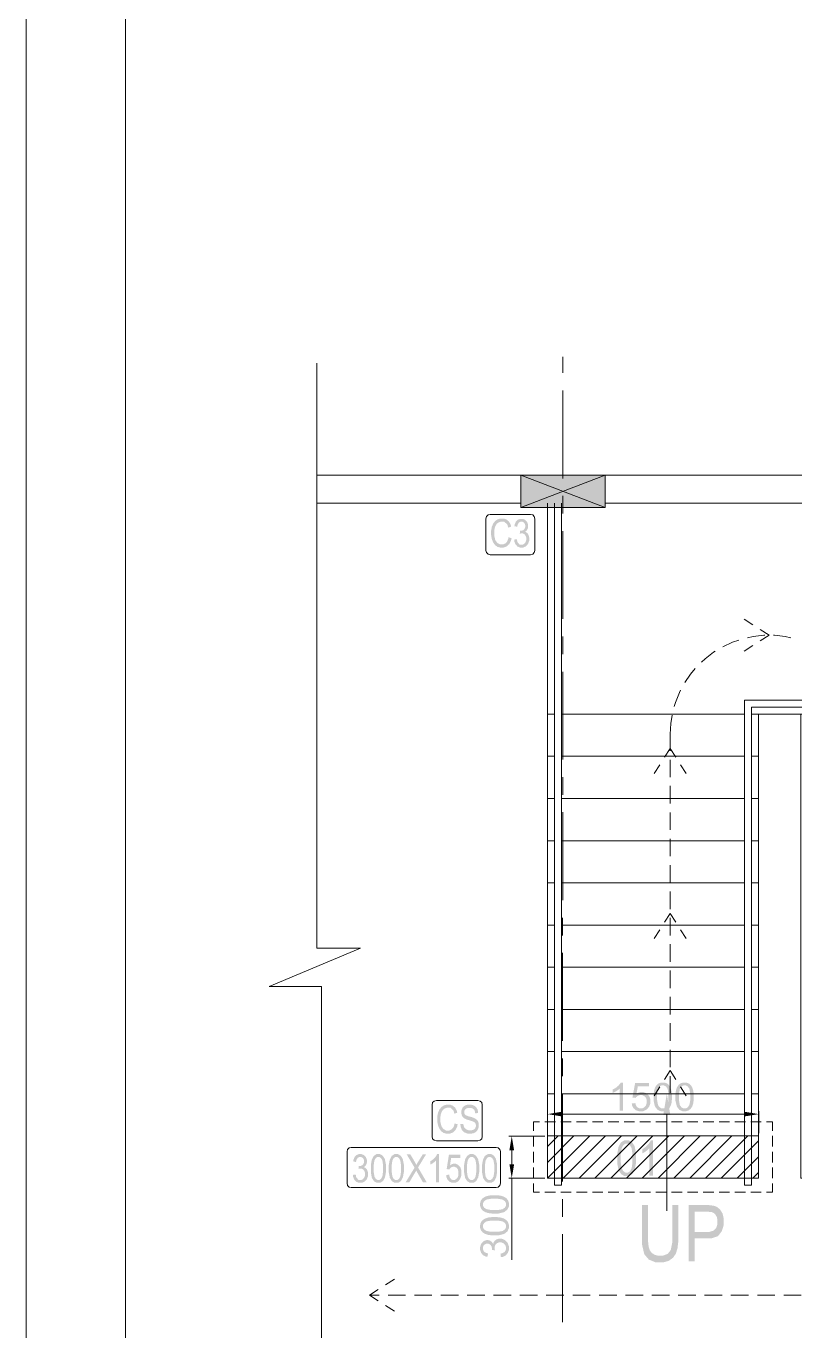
# Model space of a CAD drawing. Header units: millimetres. Extents: x 51.5 to 74.8, y 0.8 to 17.2.
# Drawn here: x 51.472 to 53.617, y 2.763 to 6.405 of the extents above; entities that cross this region are included whole.
import ezdxf

# ---------------------------------------------------------------- set-up
doc = ezdxf.new("R2010")
doc.units = ezdxf.units.MM
doc.layers.add('PDF_Geomertry', color=7, linetype='Continuous')
doc.layers.add('PDF_Solid Fills', color=7, linetype='Continuous')

msp = doc.modelspace()

# ---------------------------------------------------------------- hatches: boundary and pattern name
at = {"layer": 'PDF_Solid Fills', "transparency": 33554559}
for points in [[(52.8179, 4.9781), (52.8265, 4.9756), (52.8251, 4.969), (52.8201, 4.9591), (52.8165, 4.9559), (52.813, 4.9526), (52.8043, 4.9494), (52.7993, 4.9494), (52.7948, 4.9494), (52.787, 4.9515), (52.784, 4.9537), (52.7808, 4.9559), (52.7755, 4.9629), (52.7736, 4.9677), (52.7715, 4.9726), (52.7695, 4.984), (52.7695, 4.9905), (52.7695, 4.9969), (52.7715, 5.0079), (52.7736, 5.0124), (52.7755, 5.0169), (52.7811, 5.0237), (52.7845, 5.0259), (52.788, 5.0283), (52.7957, 5.0305), (52.8, 5.0305), (52.8045, 5.0305), (52.8126, 5.0276), (52.8159, 5.0247), (52.8193, 5.0219), (52.824, 5.0133), (52.8254, 5.0077), (52.817, 5.0052), (52.8148, 5.0134), (52.8062, 5.0216), (52.7998, 5.0216), (52.7965, 5.0216), (52.7909, 5.0199), (52.7886, 5.0183), (52.7862, 5.0168), (52.7825, 5.0116), (52.7811, 5.0081), (52.7797, 5.0047), (52.7782, 4.9958), (52.7782, 4.9905), (52.7782, 4.9824), (52.7811, 4.9704), (52.7838, 4.9663), (52.7868, 4.9623), (52.7943, 4.9583), (52.799, 4.9583), (52.8026, 4.9583), (52.8086, 4.9606), (52.8111, 4.9631), (52.8136, 4.9656), (52.817, 4.9731)], [(52.8337, 4.9715), (52.8415, 4.9727), (52.8427, 4.9651), (52.849, 4.9573), (52.854, 4.9573), (52.8568, 4.9573), (52.8615, 4.9595), (52.8634, 4.9619), (52.8654, 4.9641), (52.8675, 4.9701), (52.8675, 4.9737), (52.8675, 4.9772), (52.8655, 4.9827), (52.8637, 4.9848), (52.8619, 4.9869), (52.8575, 4.989), (52.8548, 4.989), (52.8537, 4.989), (52.8509, 4.9884), (52.8493, 4.9879), (52.8502, 4.9963), (52.8515, 4.9962), (52.8544, 4.9962), (52.8591, 4.998), (52.8609, 4.9998), (52.8627, 5.0016), (52.8645, 5.0063), (52.8645, 5.0094), (52.8645, 5.0122), (52.863, 5.0166), (52.8615, 5.0183), (52.86, 5.0199), (52.8562, 5.0216), (52.854, 5.0216), (52.8518, 5.0216), (52.8479, 5.0198), (52.8463, 5.018), (52.8448, 5.0163), (52.8427, 5.0109), (52.8423, 5.0074), (52.8344, 5.0091), (52.8352, 5.0141), (52.8386, 5.0218), (52.8412, 5.0244), (52.8438, 5.0269), (52.8502, 5.0295), (52.8538, 5.0295), (52.8579, 5.0295), (52.8644, 5.0266), (52.8672, 5.0237), (52.87, 5.0208), (52.8726, 5.0136), (52.8726, 5.0091), (52.8726, 5.0065), (52.8715, 5.0018), (52.8704, 4.9997), (52.8691, 4.9976), (52.8659, 4.9944), (52.8638, 4.9933), (52.8658, 4.9927), (52.869, 4.9909), (52.8702, 4.9897), (52.8715, 4.9884), (52.8734, 4.9852), (52.8743, 4.9831), (52.875, 4.9811), (52.8758, 4.9765), (52.8758, 4.974), (52.8758, 4.9686), (52.8726, 4.9597), (52.8694, 4.9562), (52.8662, 4.9527), (52.8586, 4.9494), (52.8541, 4.9494), (52.8501, 4.9494), (52.843, 4.9523), (52.8402, 4.9554), (52.8373, 4.9584), (52.8341, 4.9665)], [(53.1372, 3.3776), (53.1276, 3.3776), (53.1276, 3.439), (53.1258, 3.4373), (53.1212, 3.434), (53.1184, 3.4323), (53.1157, 3.4306), (53.1105, 3.4281), (53.1083, 3.4273), (53.1083, 3.4366), (53.1123, 3.4386), (53.1194, 3.4431), (53.1225, 3.4459), (53.1254, 3.4486), (53.1297, 3.4538), (53.1309, 3.4563), (53.1372, 3.4563)], [(53.1619, 3.3981), (53.1719, 3.399), (53.1725, 3.3954), (53.1751, 3.3898), (53.1772, 3.3879), (53.1791, 3.3861), (53.1841, 3.3841), (53.187, 3.3841), (53.1905, 3.3841), (53.1965, 3.3868), (53.1988, 3.3894), (53.2012, 3.392), (53.2036, 3.399), (53.2036, 3.4034), (53.2036, 3.4074), (53.2013, 3.414), (53.199, 3.4163), (53.1968, 3.4187), (53.1907, 3.4212), (53.1869, 3.4212), (53.1845, 3.4212), (53.1804, 3.4201), (53.1784, 3.419), (53.1766, 3.418), (53.1737, 3.4152), (53.1726, 3.4136), (53.1636, 3.4147), (53.1712, 3.4549), (53.2101, 3.4549), (53.2101, 3.4458), (53.1788, 3.4458), (53.1747, 3.4247), (53.1782, 3.4272), (53.1855, 3.4297), (53.1894, 3.4297), (53.1945, 3.4297), (53.2032, 3.4261), (53.2068, 3.4224), (53.2102, 3.419), (53.2138, 3.4098), (53.2138, 3.4043), (53.2138, 3.3988), (53.2107, 3.3897), (53.2076, 3.3858), (53.2038, 3.3811), (53.1936, 3.3762), (53.187, 3.3762), (53.1816, 3.3762), (53.1729, 3.3793), (53.1695, 3.3823), (53.1662, 3.3852), (53.1623, 3.3931)], [(52.6677, 3.3424), (52.6762, 3.3398), (52.6748, 3.3333), (52.6698, 3.3233), (52.6663, 3.3201), (52.6627, 3.3169), (52.6541, 3.3136), (52.649, 3.3136), (52.6445, 3.3136), (52.6369, 3.3158), (52.6337, 3.318), (52.6305, 3.3201), (52.6254, 3.3272), (52.6233, 3.3319), (52.6213, 3.3368), (52.6193, 3.3481), (52.6193, 3.3547), (52.6193, 3.3612), (52.6213, 3.3722), (52.6233, 3.3766), (52.6254, 3.3811), (52.6308, 3.3879), (52.6343, 3.3902), (52.6377, 3.3924), (52.6455, 3.3948), (52.6497, 3.3948), (52.6544, 3.3948), (52.6625, 3.3919), (52.6658, 3.389), (52.6691, 3.3861), (52.6738, 3.3776), (52.6751, 3.372), (52.6668, 3.3695), (52.6647, 3.3777), (52.6561, 3.3859), (52.6495, 3.3859), (52.6463, 3.3859), (52.6408, 3.3843), (52.6384, 3.3826), (52.6359, 3.3809), (52.6322, 3.3758), (52.6308, 3.3723), (52.6294, 3.3688), (52.628, 3.3601), (52.628, 3.3547), (52.628, 3.3466), (52.6308, 3.3345), (52.6337, 3.3305), (52.6365, 3.3265), (52.6441, 3.3224), (52.6488, 3.3224), (52.6523, 3.3224), (52.6583, 3.3249), (52.6609, 3.3274), (52.6634, 3.3299), (52.6668, 3.3374)], [(52.684, 3.3402), (52.6919, 3.3411), (52.6923, 3.3379), (52.6937, 3.3327), (52.6948, 3.3309), (52.6961, 3.3291), (52.6993, 3.3262), (52.7013, 3.3251), (52.7034, 3.324), (52.7083, 3.323), (52.7109, 3.323), (52.7147, 3.323), (52.7207, 3.3248), (52.7227, 3.3266), (52.7248, 3.3286), (52.7269, 3.3333), (52.7269, 3.3363), (52.7269, 3.338), (52.7262, 3.3411), (52.7254, 3.3424), (52.7247, 3.3437), (52.7223, 3.3458), (52.7208, 3.3466), (52.7193, 3.3474), (52.7126, 3.3498), (52.7075, 3.3513), (52.7029, 3.3526), (52.6965, 3.3554), (52.6945, 3.3566), (52.6926, 3.358), (52.6895, 3.3615), (52.6886, 3.3636), (52.6875, 3.3658), (52.6863, 3.3705), (52.6863, 3.3731), (52.6863, 3.3779), (52.6894, 3.3856), (52.6925, 3.3887), (52.6957, 3.3918), (52.7038, 3.3948), (52.7091, 3.3948), (52.7127, 3.3948), (52.719, 3.3933), (52.7216, 3.3919), (52.7244, 3.3905), (52.7286, 3.3865), (52.73, 3.3838), (52.7315, 3.3812), (52.7332, 3.3749), (52.7332, 3.3713), (52.725, 3.3705), (52.7247, 3.3744), (52.7225, 3.3801), (52.7204, 3.3819), (52.7184, 3.3837), (52.7129, 3.3855), (52.7094, 3.3855), (52.7058, 3.3855), (52.7002, 3.384), (52.6983, 3.3823), (52.6965, 3.3806), (52.6945, 3.3765), (52.6945, 3.374), (52.6945, 3.3716), (52.6959, 3.3679), (52.6973, 3.3666), (52.6987, 3.3652), (52.705, 3.3626), (52.7098, 3.3613), (52.7147, 3.3601), (52.7213, 3.3577), (52.7233, 3.3568), (52.7262, 3.3554), (52.7307, 3.3513), (52.7322, 3.349), (52.7337, 3.3465), (52.7351, 3.3406), (52.7351, 3.3372), (52.7351, 3.3338), (52.7336, 3.3277), (52.732, 3.3249), (52.7304, 3.3222), (52.7261, 3.3179), (52.7234, 3.3165), (52.7207, 3.3151), (52.7141, 3.3136), (52.7104, 3.3136), (52.7044, 3.3136), (52.6948, 3.3172), (52.6913, 3.3208), (52.6877, 3.3244), (52.6841, 3.3341)], [(53.2212, 3.1968), (53.2112, 3.1968), (53.2112, 3.2734), (53.2095, 3.2715), (53.205, 3.2673), (53.202, 3.2652), (53.1993, 3.2631), (53.1938, 3.2601), (53.1915, 3.259), (53.1915, 3.2706), (53.1957, 3.273), (53.2027, 3.2787), (53.2059, 3.282), (53.209, 3.2855), (53.2134, 3.292), (53.2147, 3.2952), (53.2212, 3.2952)], [(52.384, 3.1986), (52.3919, 3.1998), (52.3932, 3.192), (52.3994, 3.1844), (52.4044, 3.1844), (52.407, 3.1844), (52.4118, 3.1866), (52.4137, 3.189), (52.4158, 3.1912), (52.4177, 3.1972), (52.4177, 3.2008), (52.4177, 3.2043), (52.4159, 3.2098), (52.4141, 3.2119), (52.4123, 3.214), (52.4077, 3.2161), (52.4051, 3.2161), (52.404, 3.2161), (52.4012, 3.2155), (52.3995, 3.2149), (52.4005, 3.2234), (52.4018, 3.2233), (52.4047, 3.2233), (52.4094, 3.2251), (52.4112, 3.2269), (52.413, 3.2287), (52.415, 3.2334), (52.415, 3.2365), (52.415, 3.2393), (52.4134, 3.2436), (52.4119, 3.2452), (52.4102, 3.2469), (52.4066, 3.2486), (52.4044, 3.2486), (52.402, 3.2486), (52.3983, 3.2469), (52.3966, 3.2451), (52.3951, 3.2434), (52.3932, 3.238), (52.3926, 3.2345), (52.3848, 3.2362), (52.3855, 3.2412), (52.389, 3.2488), (52.3915, 3.2515), (52.3941, 3.254), (52.4005, 3.2566), (52.4043, 3.2566), (52.4082, 3.2566), (52.4148, 3.2537), (52.4175, 3.2508), (52.4202, 3.2479), (52.423, 3.2406), (52.423, 3.2362), (52.423, 3.2336), (52.4218, 3.2288), (52.4207, 3.2268), (52.4195, 3.2247), (52.4162, 3.2215), (52.4143, 3.2202), (52.4161, 3.2198), (52.4193, 3.218), (52.4205, 3.2168), (52.4218, 3.2155), (52.4238, 3.2122), (52.4245, 3.2102), (52.4254, 3.2081), (52.4261, 3.2036), (52.4261, 3.2009), (52.4261, 3.1955), (52.423, 3.1868), (52.4198, 3.1833), (52.4166, 3.1798), (52.409, 3.1765), (52.4045, 3.1765), (52.4004, 3.1765), (52.3934, 3.1794), (52.3905, 3.1824), (52.3877, 3.1854), (52.3844, 3.1936)], [(52.5309, 3.1777), (52.5559, 3.2187), (52.5338, 3.2562), (52.544, 3.2562), (52.5558, 3.2361), (52.5576, 3.233), (52.5601, 3.2283), (52.5608, 3.2265), (52.5619, 3.2286), (52.5645, 3.233), (52.5661, 3.2354), (52.579, 3.2562), (52.5882, 3.2562), (52.5657, 3.2193), (52.59, 3.1777), (52.5794, 3.1777), (52.5632, 3.2058), (52.5625, 3.2069), (52.5612, 3.2095), (52.5605, 3.2109), (52.5594, 3.2088), (52.5579, 3.2059), (52.5573, 3.2051), (52.5412, 3.1777)], [(52.6238, 3.1777), (52.6159, 3.1777), (52.6159, 3.2391), (52.6145, 3.2376), (52.6109, 3.2343), (52.6086, 3.2326), (52.6063, 3.2309), (52.602, 3.2284), (52.6001, 3.2276), (52.6001, 3.2369), (52.6034, 3.2388), (52.6093, 3.2433), (52.6118, 3.2461), (52.6143, 3.2487), (52.6177, 3.254), (52.6187, 3.2566), (52.6238, 3.2566)], [(52.6441, 3.1983), (52.6525, 3.1993), (52.6529, 3.1955), (52.6551, 3.1898), (52.6568, 3.188), (52.6584, 3.1862), (52.6625, 3.1844), (52.6647, 3.1844), (52.6675, 3.1844), (52.6723, 3.1869), (52.6744, 3.1895), (52.6765, 3.1922), (52.6784, 3.1991), (52.6784, 3.2037), (52.6784, 3.2079), (52.6765, 3.2144), (52.6745, 3.2168), (52.6726, 3.219), (52.6676, 3.2213), (52.6647, 3.2213), (52.6629, 3.2213), (52.6595, 3.2204), (52.6579, 3.2194), (52.6563, 3.2183), (52.6538, 3.2155), (52.653, 3.2137), (52.6455, 3.2149), (52.6518, 3.2552), (52.6837, 3.2552), (52.6837, 3.2461), (52.658, 3.2461), (52.6547, 3.2249), (52.6575, 3.2274), (52.6636, 3.2298), (52.6668, 3.2298), (52.6708, 3.2298), (52.6779, 3.2263), (52.6808, 3.223), (52.6838, 3.2195), (52.6868, 3.2102), (52.6868, 3.2044), (52.6868, 3.1987), (52.6838, 3.1887), (52.6808, 3.1847), (52.6779, 3.1805), (52.6698, 3.1765), (52.6648, 3.1765), (52.6607, 3.1765), (52.6536, 3.1794), (52.6507, 3.1822), (52.6477, 3.1851), (52.6445, 3.1931)], [(53.2745, 3.1143), (53.2915, 3.1143), (53.2915, 3.0236), (53.2915, 3.0122), (53.2893, 2.9934), (53.287, 2.9861), (53.2848, 2.9788), (53.2768, 2.9673), (53.2709, 2.963), (53.2651, 2.9588), (53.2502, 2.9545), (53.2412, 2.9545), (53.2284, 2.9545), (53.2094, 2.9622), (53.203, 2.9698), (53.1966, 2.9774), (53.1904, 3.0043), (53.1904, 3.0236), (53.1904, 3.1143), (53.2073, 3.1143), (53.2073, 3.0236), (53.2073, 3.013), (53.209, 2.9976), (53.2107, 2.9927), (53.2123, 2.988), (53.2177, 2.9808), (53.2215, 2.9783), (53.2252, 2.9758), (53.2345, 2.9733), (53.24, 2.9733), (53.249, 2.9733), (53.2623, 2.9784), (53.2663, 2.9836), (53.2705, 2.9887), (53.2745, 3.0087), (53.2745, 3.0236)], [(52.7968, 2.969), (52.7955, 2.9787), (52.7997, 2.9795), (52.8055, 2.9823), (52.8073, 2.9843), (52.8091, 2.9863), (52.8109, 2.9912), (52.8109, 2.994), (52.8109, 2.9974), (52.8086, 3.0031), (52.8062, 3.0055), (52.8038, 3.0079), (52.798, 3.0102), (52.7945, 3.0102), (52.7912, 3.0102), (52.7858, 3.008), (52.7837, 3.0058), (52.7815, 3.0037), (52.7794, 2.9981), (52.7794, 2.9948), (52.7794, 2.9934), (52.7798, 2.9901), (52.7804, 2.988), (52.7719, 2.9891), (52.772, 2.9895), (52.772, 2.9904), (52.772, 2.9906), (52.772, 2.9937), (52.7704, 2.9993), (52.7688, 3.0018), (52.7672, 3.0041), (52.7623, 3.0066), (52.759, 3.0066), (52.7563, 3.0066), (52.7519, 3.0048), (52.7502, 3.003), (52.7484, 3.0012), (52.7468, 2.9966), (52.7468, 2.9938), (52.7468, 2.9909), (52.7486, 2.9863), (52.7502, 2.9844), (52.752, 2.9826), (52.7573, 2.9802), (52.7609, 2.9797), (52.7591, 2.9699), (52.7543, 2.9709), (52.7468, 2.9748), (52.7441, 2.978), (52.7415, 2.9811), (52.7388, 2.989), (52.7388, 2.9936), (52.7388, 2.9968), (52.7402, 3.0027), (52.7416, 3.0054), (52.7429, 3.0081), (52.7468, 3.0122), (52.7491, 3.0137), (52.7515, 3.0151), (52.7565, 3.0165), (52.7591, 3.0165), (52.7618, 3.0165), (52.7663, 3.0151), (52.7684, 3.0138), (52.7705, 3.0124), (52.7738, 3.0084), (52.7751, 3.0056), (52.7758, 3.0093), (52.7791, 3.0145), (52.7818, 3.0165), (52.7843, 3.0184), (52.7905, 3.0204), (52.7944, 3.0204), (52.7995, 3.0204), (52.8083, 3.0166), (52.8118, 3.0129), (52.8154, 3.0091), (52.819, 2.9997), (52.819, 2.994), (52.819, 2.9888), (52.8159, 2.9802), (52.8127, 2.9768), (52.8097, 2.9734), (52.8018, 2.9695)]]:
    msp.add_hatch(color=256, dxfattribs=at).paths.add_polyline_path(points)
h = msp.add_hatch(color=256, dxfattribs=at)
h.paths.add_polyline_path([(53.2227, 3.4163), (53.2227, 3.4233), (53.2241, 3.4344), (53.2257, 3.4387), (53.227, 3.443), (53.2313, 3.4495), (53.2341, 3.4518), (53.2369, 3.4541), (53.244, 3.4563), (53.2483, 3.4563), (53.2515, 3.4563), (53.257, 3.4551), (53.2594, 3.4538), (53.2618, 3.4526), (53.2657, 3.4488), (53.2672, 3.4465), (53.2687, 3.4441), (53.2712, 3.4383), (53.272, 3.4348), (53.273, 3.4313), (53.2738, 3.4222), (53.2738, 3.4163), (53.2738, 3.4094), (53.2725, 3.3983), (53.2711, 3.394), (53.2695, 3.3897), (53.2654, 3.3831), (53.2626, 3.3809), (53.2597, 3.3786), (53.2526, 3.3762), (53.2483, 3.3762), (53.2426, 3.3762), (53.2337, 3.3802), (53.2305, 3.3844), (53.2266, 3.3893), (53.2227, 3.4052)])
h.paths.add_polyline_path([(53.2326, 3.4163), (53.2326, 3.4066), (53.235, 3.3937), (53.2372, 3.3905), (53.2394, 3.3873), (53.245, 3.3841), (53.2483, 3.3841), (53.2516, 3.3841), (53.2572, 3.3873), (53.2594, 3.3905), (53.2618, 3.3938), (53.264, 3.4066), (53.264, 3.4163), (53.264, 3.4259), (53.2618, 3.4388), (53.2594, 3.442), (53.2572, 3.4452), (53.2516, 3.4484), (53.2482, 3.4484), (53.2448, 3.4484), (53.2395, 3.4455), (53.2376, 3.4427), (53.2351, 3.4391), (53.2326, 3.4259)])
h = msp.add_hatch(color=256, dxfattribs=at)
h.paths.add_polyline_path([(53.2837, 3.4163), (53.2837, 3.4233), (53.2851, 3.4344), (53.2865, 3.4387), (53.2879, 3.443), (53.2922, 3.4495), (53.295, 3.4518), (53.2979, 3.4541), (53.305, 3.4563), (53.3093, 3.4563), (53.3123, 3.4563), (53.3179, 3.4551), (53.3202, 3.4538), (53.3227, 3.4526), (53.3266, 3.4488), (53.3282, 3.4465), (53.3297, 3.4441), (53.332, 3.4383), (53.333, 3.4348), (53.3338, 3.4313), (53.3348, 3.4222), (53.3348, 3.4163), (53.3348, 3.4094), (53.3333, 3.3983), (53.3319, 3.394), (53.3305, 3.3897), (53.3262, 3.3831), (53.3234, 3.3809), (53.3207, 3.3786), (53.3136, 3.3762), (53.3093, 3.3762), (53.3036, 3.3762), (53.2947, 3.3802), (53.2913, 3.3844), (53.2876, 3.3893), (53.2837, 3.4052)])
h.paths.add_polyline_path([(53.2936, 3.4163), (53.2936, 3.4066), (53.2958, 3.3937), (53.298, 3.3905), (53.3004, 3.3873), (53.3059, 3.3841), (53.3093, 3.3841), (53.3125, 3.3841), (53.3182, 3.3873), (53.3204, 3.3905), (53.3226, 3.3938), (53.3248, 3.4066), (53.3248, 3.4163), (53.3248, 3.4259), (53.3226, 3.4388), (53.3204, 3.442), (53.3182, 3.4452), (53.3125, 3.4484), (53.3091, 3.4484), (53.3058, 3.4484), (53.3005, 3.4455), (53.2984, 3.4427), (53.2961, 3.4391), (53.2936, 3.4259)])
h = msp.add_hatch(color=256, dxfattribs=at)
h.paths.add_polyline_path([(53.1213, 3.2451), (53.1213, 3.2574), (53.1247, 3.2762), (53.128, 3.2826), (53.1313, 3.2888), (53.1411, 3.2952), (53.1476, 3.2952), (53.1534, 3.2952), (53.1625, 3.2901), (53.1658, 3.2849), (53.1698, 3.2787), (53.1738, 3.2588), (53.1738, 3.2451), (53.1738, 3.2329), (53.1705, 3.2143), (53.1672, 3.2079), (53.1638, 3.2015), (53.154, 3.1951), (53.1475, 3.1951), (53.1418, 3.1951), (53.1323, 3.2006), (53.1286, 3.2063), (53.125, 3.2119), (53.1213, 3.2313)])
h.paths.add_polyline_path([(53.1313, 3.2451), (53.1313, 3.2331), (53.1337, 3.2172), (53.1359, 3.2131), (53.1383, 3.2091), (53.1441, 3.2049), (53.1477, 3.2049), (53.1512, 3.2049), (53.1569, 3.2091), (53.1591, 3.2133), (53.1615, 3.2173), (53.1637, 3.2333), (53.1637, 3.2451), (53.1637, 3.2572), (53.1613, 3.2731), (53.1591, 3.2772), (53.1568, 3.2813), (53.1508, 3.2854), (53.1472, 3.2854), (53.1438, 3.2854), (53.1382, 3.2812), (53.1359, 3.277), (53.1337, 3.273), (53.1313, 3.257)])
h = msp.add_hatch(color=256, dxfattribs=at)
h.paths.add_polyline_path([(52.434, 3.2165), (52.434, 3.2263), (52.4366, 3.2413), (52.4393, 3.2463), (52.442, 3.2515), (52.4498, 3.2566), (52.4551, 3.2566), (52.4597, 3.2566), (52.4669, 3.2524), (52.4695, 3.2483), (52.4729, 3.2433), (52.4761, 3.2274), (52.4761, 3.2165), (52.4761, 3.2066), (52.4734, 3.1918), (52.4707, 3.1866), (52.468, 3.1815), (52.4602, 3.1765), (52.455, 3.1765), (52.4504, 3.1765), (52.4427, 3.1809), (52.4398, 3.1854), (52.4369, 3.1899), (52.434, 3.2055)])
h.paths.add_polyline_path([(52.442, 3.2165), (52.442, 3.2069), (52.444, 3.1941), (52.4458, 3.1909), (52.4476, 3.1876), (52.4523, 3.1844), (52.4552, 3.1844), (52.4579, 3.1844), (52.4625, 3.1876), (52.4643, 3.1909), (52.4661, 3.1943), (52.4679, 3.207), (52.4679, 3.2165), (52.4679, 3.2261), (52.4661, 3.2388), (52.4643, 3.2422), (52.4625, 3.2454), (52.4576, 3.2486), (52.4547, 3.2486), (52.452, 3.2486), (52.4475, 3.2454), (52.4457, 3.242), (52.4438, 3.2387), (52.442, 3.2259)])
h = msp.add_hatch(color=256, dxfattribs=at)
h.paths.add_polyline_path([(52.484, 3.2165), (52.484, 3.2263), (52.4868, 3.2413), (52.4894, 3.2463), (52.492, 3.2515), (52.5, 3.2566), (52.5051, 3.2566), (52.5097, 3.2566), (52.517, 3.2524), (52.5197, 3.2483), (52.5229, 3.2433), (52.5261, 3.2274), (52.5261, 3.2165), (52.5261, 3.2066), (52.5234, 3.1918), (52.5208, 3.1866), (52.5182, 3.1815), (52.5102, 3.1765), (52.505, 3.1765), (52.5004, 3.1765), (52.4929, 3.1809), (52.49, 3.1854), (52.487, 3.1899), (52.484, 3.2055)])
h.paths.add_polyline_path([(52.4922, 3.2165), (52.4922, 3.2069), (52.494, 3.1941), (52.4958, 3.1909), (52.4976, 3.1876), (52.5023, 3.1844), (52.5052, 3.1844), (52.508, 3.1844), (52.5125, 3.1876), (52.5143, 3.1909), (52.5162, 3.1943), (52.518, 3.207), (52.518, 3.2165), (52.518, 3.2261), (52.5162, 3.2388), (52.5143, 3.2422), (52.5125, 3.2454), (52.5077, 3.2486), (52.5048, 3.2486), (52.502, 3.2486), (52.4976, 3.2454), (52.4958, 3.242), (52.494, 3.2387), (52.4922, 3.2259)])
h = msp.add_hatch(color=256, dxfattribs=at)
h.paths.add_polyline_path([(52.6941, 3.2165), (52.6941, 3.2263), (52.6968, 3.2413), (52.6994, 3.2463), (52.7022, 3.2515), (52.71, 3.2566), (52.7152, 3.2566), (52.7198, 3.2566), (52.727, 3.2524), (52.7297, 3.2483), (52.733, 3.2433), (52.7362, 3.2274), (52.7362, 3.2165), (52.7362, 3.2066), (52.7336, 3.1918), (52.7309, 3.1866), (52.7282, 3.1815), (52.7204, 3.1765), (52.7151, 3.1765), (52.7105, 3.1765), (52.7029, 3.1809), (52.7, 3.1854), (52.697, 3.1899), (52.6941, 3.2055)])
h.paths.add_polyline_path([(52.7022, 3.2165), (52.7022, 3.2069), (52.7041, 3.1941), (52.7059, 3.1909), (52.7077, 3.1876), (52.7125, 3.1844), (52.7154, 3.1844), (52.718, 3.1844), (52.7226, 3.1876), (52.7244, 3.1909), (52.7262, 3.1943), (52.728, 3.207), (52.728, 3.2165), (52.728, 3.2261), (52.7262, 3.2388), (52.7244, 3.2422), (52.7226, 3.2454), (52.7177, 3.2486), (52.7148, 3.2486), (52.7122, 3.2486), (52.7077, 3.2454), (52.7058, 3.242), (52.704, 3.2387), (52.7022, 3.2259)])
h = msp.add_hatch(color=256, dxfattribs=at)
h.paths.add_polyline_path([(52.7441, 3.2165), (52.7441, 3.2263), (52.7469, 3.2413), (52.7495, 3.2463), (52.7522, 3.2515), (52.7601, 3.2566), (52.7652, 3.2566), (52.7698, 3.2566), (52.7772, 3.2524), (52.7798, 3.2483), (52.783, 3.2433), (52.7862, 3.2274), (52.7862, 3.2165), (52.7862, 3.2066), (52.7836, 3.1918), (52.7809, 3.1866), (52.7783, 3.1815), (52.7704, 3.1765), (52.7651, 3.1765), (52.7605, 3.1765), (52.753, 3.1809), (52.7501, 3.1854), (52.7472, 3.1899), (52.7441, 3.2055)])
h.paths.add_polyline_path([(52.7523, 3.2165), (52.7523, 3.2069), (52.7541, 3.1941), (52.7559, 3.1909), (52.7577, 3.1876), (52.7625, 3.1844), (52.7654, 3.1844), (52.7682, 3.1844), (52.7726, 3.1876), (52.7744, 3.1909), (52.7763, 3.1943), (52.7782, 3.207), (52.7782, 3.2165), (52.7782, 3.2261), (52.7763, 3.2388), (52.7744, 3.2422), (52.7726, 3.2454), (52.7679, 3.2486), (52.765, 3.2486), (52.7622, 3.2486), (52.7577, 3.2454), (52.7559, 3.242), (52.7541, 3.2387), (52.7523, 3.2259)])
h = msp.add_hatch(color=256, dxfattribs=at)
h.paths.add_polyline_path([(52.7788, 3.0908), (52.7719, 3.0908), (52.7608, 3.0922), (52.7565, 3.0937), (52.7522, 3.0951), (52.7457, 3.0993), (52.7434, 3.1022), (52.7411, 3.1049), (52.7388, 3.112), (52.7388, 3.1163), (52.7388, 3.1195), (52.7401, 3.1249), (52.7413, 3.1274), (52.7426, 3.1298), (52.7463, 3.1337), (52.7487, 3.1352), (52.7511, 3.1368), (52.7569, 3.1393), (52.7604, 3.1401), (52.7638, 3.1409), (52.773, 3.1419), (52.7788, 3.1419), (52.7858, 3.1419), (52.797, 3.1405), (52.8012, 3.139), (52.8055, 3.1376), (52.812, 3.1334), (52.8144, 3.1305), (52.8166, 3.1277), (52.819, 3.1206), (52.819, 3.1163), (52.819, 3.1106), (52.815, 3.1018), (52.8108, 3.0986), (52.8059, 3.0947), (52.79, 3.0908)])
h.paths.add_polyline_path([(52.779, 3.1006), (52.7886, 3.1006), (52.8015, 3.1029), (52.8047, 3.1052), (52.8079, 3.1074), (52.8111, 3.113), (52.8111, 3.1163), (52.8111, 3.1197), (52.8079, 3.1252), (52.8047, 3.1274), (52.8015, 3.1297), (52.7886, 3.132), (52.779, 3.132), (52.7693, 3.132), (52.7563, 3.1297), (52.7532, 3.1274), (52.75, 3.1252), (52.7468, 3.1195), (52.7468, 3.1162), (52.7468, 3.1129), (52.7497, 3.1076), (52.7525, 3.1056), (52.7561, 3.1031), (52.7693, 3.1006)])
h = msp.add_hatch(color=256, dxfattribs=at)
h.paths.add_polyline_path([(53.3201, 2.9573), (53.3201, 3.1143), (53.3687, 3.1143), (53.3772, 3.1143), (53.3898, 3.1127), (53.394, 3.1112), (53.3995, 3.1093), (53.4084, 3.1016), (53.4118, 3.0962), (53.4151, 3.0906), (53.4183, 3.077), (53.4183, 3.069), (53.4183, 3.0584), (53.4129, 3.0412), (53.4075, 3.0344), (53.4022, 3.0277), (53.3834, 3.0211), (53.3701, 3.0211), (53.337, 3.0211), (53.337, 2.9573)])
h.paths.add_polyline_path([(53.337, 3.0395), (53.3705, 3.0395), (53.3784, 3.0395), (53.39, 3.0431), (53.3936, 3.0468), (53.3973, 3.0502), (53.4009, 3.0611), (53.4009, 3.0681), (53.4009, 3.0729), (53.3991, 3.0808), (53.3973, 3.0841), (53.3955, 3.0874), (53.3912, 3.092), (53.3886, 3.0933), (53.3861, 3.0945), (53.3769, 3.0956), (53.3702, 3.0956), (53.337, 3.0956)])
h = msp.add_hatch(color=256, dxfattribs=at)
h.paths.add_polyline_path([(52.7788, 3.0298), (52.7719, 3.0298), (52.7608, 3.0313), (52.7565, 3.0327), (52.7522, 3.0341), (52.7457, 3.0384), (52.7434, 3.0412), (52.7411, 3.044), (52.7388, 3.0512), (52.7388, 3.0554), (52.7388, 3.0586), (52.7401, 3.0641), (52.7413, 3.0665), (52.7426, 3.0688), (52.7463, 3.0729), (52.7487, 3.0744), (52.7511, 3.0759), (52.7569, 3.0783), (52.7604, 3.0793), (52.7638, 3.0801), (52.773, 3.0809), (52.7788, 3.0809), (52.7858, 3.0809), (52.797, 3.0795), (52.8012, 3.0781), (52.8055, 3.0768), (52.812, 3.0724), (52.8144, 3.0697), (52.8166, 3.0669), (52.819, 3.0597), (52.819, 3.0554), (52.819, 3.0498), (52.815, 3.0408), (52.8108, 3.0376), (52.8059, 3.0337), (52.79, 3.0298)])
h.paths.add_polyline_path([(52.779, 3.0398), (52.7886, 3.0398), (52.8015, 3.042), (52.8047, 3.0443), (52.8079, 3.0465), (52.8111, 3.052), (52.8111, 3.0554), (52.8111, 3.0587), (52.8079, 3.0643), (52.8047, 3.0666), (52.8015, 3.0688), (52.7886, 3.0711), (52.779, 3.0711), (52.7693, 3.0711), (52.7563, 3.0688), (52.7532, 3.0666), (52.75, 3.0643), (52.7468, 3.0587), (52.7468, 3.0554), (52.7468, 3.052), (52.7497, 3.0468), (52.7525, 3.0447), (52.7561, 3.0422), (52.7693, 3.0398)])

# ---------------------------------------------------------------- linework, layer by layer
at = {"layer": 'PDF_Geomertry', "lineweight": 0}
for points in [[(51.4723, 0.7526), (74.7593, 0.7526), (74.7593, 17.2198), (51.4723, 17.2198), (51.4723, 0.7526)], [(51.7495, 1.0298), (74.482, 1.0298), (74.482, 16.9426), (51.7495, 16.9426), (51.7495, 1.0298)], [(52.852, 5.1518), (52.852, 5.0615), (53.0875, 5.0615), (53.0875, 5.1518), (52.852, 5.1518)], [(52.7669, 5.042), (52.8794, 5.042), (52.8854, 5.0404), (52.8898, 5.0359), (52.8915, 5.0299), (52.8915, 4.9415), (52.8898, 4.9354), (52.8854, 4.9311), (52.8794, 4.9294), (52.7669, 4.9294), (52.7609, 4.9311), (52.7565, 4.9354), (52.7548, 4.9415), (52.7548, 5.0299), (52.7565, 5.0359), (52.7609, 5.0404), (52.7669, 5.042)], [(53.6726, 3.1698), (53.6726, 4.5238), (53.6107, 4.5238), (53.4763, 4.5238), (53.4763, 3.1698), (53.4959, 3.1698), (53.4959, 4.5041), (53.5888, 4.5041), (53.6529, 4.5041), (53.6529, 3.1698)], [(52.6168, 3.4062), (52.7327, 3.4062), (52.7388, 3.4047), (52.7433, 3.4002), (52.7448, 3.3941), (52.7448, 3.3056), (52.7433, 3.2997), (52.7388, 3.2952), (52.7327, 3.2937), (52.6168, 3.2937), (52.6107, 3.2952), (52.6062, 3.2997), (52.6047, 3.3056), (52.6047, 3.3941), (52.6062, 3.4002), (52.6107, 3.4047), (52.6168, 3.4062)], [(52.9269, 3.3072), (53.5155, 3.3072), (53.5155, 3.1894), (52.9269, 3.1894), (52.9269, 3.3072)], [(52.9272, 3.3069), (52.9272, 3.3069)], [(52.3795, 3.2755), (52.7834, 3.2755), (52.7894, 3.274), (52.7938, 3.2695), (52.7955, 3.2636), (52.7955, 3.1751), (52.7938, 3.169), (52.7894, 3.1645), (52.7834, 3.163), (52.3795, 3.163), (52.3734, 3.1645), (52.3691, 3.169), (52.3675, 3.1751), (52.3675, 3.2636), (52.3691, 3.2695), (52.3734, 3.274), (52.3795, 3.2755)]]:
    msp.add_lwpolyline(points, close=True, dxfattribs=at)
for points in [[(52.2833, 5.4638), (52.2833, 3.8312), (52.4054, 3.8312), (52.1507, 3.7244), (52.2963, 3.7244), (52.2963, 1.3412)], [(52.9695, 5.437), (52.9695, 5.4819)], [(52.9694, 5.1426), (52.9694, 5.388)], [(52.2833, 5.1518), (52.852, 5.1518), (53.0875, 5.0615)], [(52.852, 5.0615), (53.0875, 5.1518), (54.2375, 5.1518)], [(52.2833, 5.0733), (52.852, 5.0733)], [(52.9465, 3.1894), (52.9269, 3.1894), (52.9269, 5.0733)], [(52.9465, 5.0733), (52.9465, 3.1698), (52.9661, 3.1698), (52.9661, 5.0733)], [(52.9694, 5.0445), (52.9694, 5.0936)], [(53.0875, 5.0733), (54.2375, 5.0733)], [(52.9693, 4.7502), (52.9694, 4.9955)], [(53.4997, 4.7338), (53.4751, 4.7497)], [(52.9693, 4.652), (52.9693, 4.7011)], [(53.5327, 4.7045), (53.53, 4.7045), (53.5004, 4.7012), (53.4843, 4.6977)], [(53.5204, 4.6891), (53.545, 4.7048), (53.5204, 4.7206)], [(53.6058, 4.6977), (53.5895, 4.7012), (53.56, 4.7045), (53.5572, 4.7045)], [(53.4605, 4.6912), (53.4429, 4.6852), (53.4157, 4.6727), (53.4154, 4.6724)], [(53.4997, 4.6759), (53.4751, 4.6601)], [(53.3943, 4.6598), (53.3901, 4.6573), (53.3663, 4.6393), (53.3559, 4.6294)], [(52.9691, 4.3577), (52.9693, 4.603)], [(53.3388, 4.6119), (53.3252, 4.5959), (53.3095, 4.5727)], [(53.2979, 4.5511), (53.2945, 4.5448), (53.2834, 4.517), (53.2802, 4.5054)], [(52.9465, 4.4845), (52.9269, 4.4845)], [(53.4763, 4.4845), (52.9661, 4.4845)], [(53.2744, 4.4816), (53.2707, 4.4587), (53.269, 4.429), (53.269, 4.382)], [(53.5155, 4.4845), (53.5155, 3.1894), (53.4959, 3.1894)], [(53.6333, 4.4845), (53.6333, 3.1894), (54.2102, 3.1894), (54.2102, 4.4845), (53.5669, 4.4845), (53.5155, 4.4845), (53.4959, 4.4845)], [(53.2848, 4.3641), (53.269, 4.3887), (53.2533, 4.3641)], [(52.9465, 4.3668), (52.9269, 4.3668)], [(53.4763, 4.3668), (52.9661, 4.3668)], [(53.24, 4.3434), (53.2243, 4.3188)], [(53.269, 4.3574), (53.269, 4.3084)], [(53.298, 4.3434), (53.3138, 4.3188)], [(53.5155, 4.3668), (53.4959, 4.3668)], [(52.9691, 4.2595), (52.9691, 4.3086)], [(53.269, 4.284), (53.269, 4.2348)], [(52.9465, 4.2491), (52.9269, 4.2491)], [(53.4763, 4.2491), (52.9661, 4.2491)], [(53.5155, 4.2491), (53.4959, 4.2491)], [(52.9691, 3.9652), (52.9691, 4.2105)], [(53.269, 4.2104), (53.269, 4.1613)], [(52.9465, 4.1313), (52.9269, 4.1313)], [(53.4763, 4.1313), (52.9661, 4.1313)], [(53.269, 4.1368), (53.269, 4.0877)], [(53.5155, 4.1313), (53.4959, 4.1313)], [(53.269, 4.0631), (53.269, 4.0141)], [(52.9465, 4.0136), (52.9269, 4.0136)], [(53.4763, 4.0136), (52.9661, 4.0136)], [(53.5155, 4.0136), (53.4959, 4.0136)], [(53.269, 3.9895), (53.269, 3.9405)], [(52.969, 3.867), (52.969, 3.9161)], [(53.2848, 3.9037), (53.269, 3.9283), (53.2533, 3.9037)], [(53.269, 3.9159), (53.269, 3.8669)], [(52.9465, 3.8958), (52.9269, 3.8958)], [(53.4763, 3.8958), (52.9661, 3.8958)], [(53.24, 3.883), (53.2243, 3.8584)], [(53.298, 3.883), (53.3138, 3.8584)], [(53.5155, 3.8958), (53.4959, 3.8958)], [(53.269, 3.8424), (53.269, 3.7933)], [(52.969, 3.5727), (52.969, 3.818)], [(52.9465, 3.7781), (52.9269, 3.7781)], [(53.4763, 3.7781), (52.9661, 3.7781)], [(53.269, 3.7688), (53.269, 3.7198)], [(53.5155, 3.7781), (53.4959, 3.7781)], [(53.269, 3.6952), (53.269, 3.6462)], [(52.9465, 3.6604), (52.9269, 3.6604)], [(53.4763, 3.6604), (52.9661, 3.6604)], [(53.5155, 3.6604), (53.4959, 3.6604)], [(53.269, 3.6216), (53.269, 3.5726)], [(52.9465, 3.5426), (52.9269, 3.5426)], [(53.4763, 3.5426), (52.9661, 3.5426)], [(53.269, 3.548), (53.269, 3.499)], [(53.5155, 3.5426), (53.4959, 3.5426)], [(52.969, 3.4745), (52.969, 3.5236)], [(53.2848, 3.4649), (53.269, 3.4895), (53.2533, 3.4649)], [(53.269, 3.4745), (53.269, 3.4276)], [(52.9465, 3.4249), (52.9269, 3.4249)], [(53.4763, 3.4249), (52.9661, 3.4249)], [(52.9688, 3.1802), (52.9688, 3.4255)], [(53.24, 3.4443), (53.2243, 3.4197)], [(53.298, 3.4443), (53.3138, 3.4197)], [(53.5155, 3.4249), (53.4959, 3.4249)], [(52.9272, 3.3147), (52.9272, 3.3761)], [(52.9665, 3.3683), (53.4766, 3.3683)], [(53.2595, 3.3661), (53.2595, 3.0987)], [(53.5159, 3.3147), (53.5159, 3.3761)], [(53.5159, 3.3683), (53.5159, 3.3683)], [(52.8876, 3.3219), (52.8876, 3.3463), (52.9048, 3.3463)], [(52.9195, 3.3463), (52.949, 3.3463)], [(52.9637, 3.3463), (52.9932, 3.3463)], [(53.0079, 3.3463), (53.0373, 3.3463)], [(53.052, 3.3463), (53.0813, 3.3463)], [(53.0961, 3.3463), (53.1255, 3.3463)], [(53.1402, 3.3463), (53.1697, 3.3463)], [(53.1844, 3.3463), (53.2138, 3.3463)], [(53.2286, 3.3463), (53.258, 3.3463)], [(53.2727, 3.3463), (53.3022, 3.3463)], [(53.3169, 3.3463), (53.3463, 3.3463)], [(53.3611, 3.3463), (53.3905, 3.3463)], [(53.4052, 3.3463), (53.4347, 3.3463)], [(53.4494, 3.3463), (53.4788, 3.3463)], [(53.4936, 3.3463), (53.523, 3.3463)], [(53.5377, 3.3463), (53.5548, 3.3463), (53.5548, 3.3219)], [(52.9193, 3.3069), (52.8191, 3.3069)], [(52.8876, 3.2777), (52.8876, 3.3072)], [(52.9269, 3.1894), (53.0447, 3.3072)], [(52.9269, 3.2334), (53.0005, 3.3072)], [(52.9269, 3.2776), (52.9565, 3.3072)], [(52.9465, 3.3072), (52.9269, 3.3072)], [(53.4763, 3.3072), (52.9661, 3.3072)], [(52.9709, 3.1894), (53.0887, 3.3072)], [(53.015, 3.1894), (53.1327, 3.3072)], [(53.059, 3.1894), (53.1768, 3.3072)], [(53.1032, 3.1894), (53.2208, 3.3072)], [(53.1472, 3.1894), (53.265, 3.3072)], [(53.1912, 3.1894), (53.309, 3.3072)], [(53.2352, 3.1894), (53.353, 3.3072)], [(53.2793, 3.1894), (53.397, 3.3072)], [(53.3234, 3.1894), (53.4411, 3.3072)], [(53.3675, 3.1894), (53.4852, 3.3072)], [(53.4115, 3.1894), (53.5155, 3.2936)], [(53.5155, 3.3072), (53.4959, 3.3072)], [(53.5159, 3.3069), (53.5159, 3.3069)], [(53.5548, 3.3072), (53.5548, 3.2777)], [(52.827, 3.2676), (52.827, 3.2283)], [(52.8876, 3.2336), (52.8876, 3.263)], [(53.4555, 3.1894), (53.5155, 3.2494)], [(53.5548, 3.263), (53.5548, 3.2336)], [(52.8876, 3.1894), (52.8876, 3.2188)], [(53.4995, 3.1894), (53.5155, 3.2054)], [(53.5548, 3.2188), (53.5548, 3.1894)], [(52.9193, 3.1891), (52.8191, 3.1891)], [(52.827, 3.1891), (52.827, 3.1891), (52.827, 2.9611)], [(52.9048, 3.1502), (52.8876, 3.1502), (52.8876, 3.1747)], [(52.9272, 3.1891), (52.9272, 3.1891)], [(53.4763, 3.1894), (52.9661, 3.1894)], [(53.5548, 3.1747), (53.5548, 3.1502), (53.5377, 3.1502)], [(52.949, 3.1502), (52.9195, 3.1502)], [(52.9932, 3.1502), (52.9637, 3.1502)], [(53.0373, 3.1502), (53.0079, 3.1502)], [(53.0813, 3.1502), (53.052, 3.1502)], [(53.1255, 3.1502), (53.0961, 3.1502)], [(53.1697, 3.1502), (53.1402, 3.1502)], [(53.2138, 3.1502), (53.1844, 3.1502)], [(53.258, 3.1502), (53.2286, 3.1502)], [(53.3022, 3.1502), (53.2727, 3.1502)], [(53.3463, 3.1502), (53.3169, 3.1502)], [(53.3905, 3.1502), (53.3611, 3.1502)], [(53.4347, 3.1502), (53.4052, 3.1502)], [(53.4788, 3.1502), (53.4494, 3.1502)], [(53.523, 3.1502), (53.4936, 3.1502)], [(52.9688, 3.082), (52.9688, 3.1312)], [(52.9687, 2.7877), (52.9688, 3.033)], [(52.4573, 2.8631), (52.43, 2.8631), (52.4547, 2.879)], [(52.4752, 2.8922), (52.4998, 2.908)], [(52.43, 2.8631), (52.4547, 2.8474)], [(52.5309, 2.8631), (52.4819, 2.8631)], [(52.6045, 2.8631), (52.5555, 2.8631)], [(52.6782, 2.8631), (52.6291, 2.8631)], [(52.7518, 2.8631), (52.7026, 2.8631)], [(52.8254, 2.8631), (52.7762, 2.8631)], [(52.8988, 2.8631), (52.8498, 2.8631)], [(52.9725, 2.8631), (52.9234, 2.8631)], [(53.0461, 2.8631), (52.997, 2.8631)], [(53.1197, 2.8631), (53.0707, 2.8631)], [(53.1933, 2.8631), (53.1441, 2.8631)], [(53.2668, 2.8631), (53.2177, 2.8631)], [(53.3404, 2.8631), (53.2913, 2.8631)], [(53.414, 2.8631), (53.365, 2.8631)], [(53.4876, 2.8631), (53.4386, 2.8631)], [(53.5612, 2.8631), (53.5122, 2.8631)], [(53.6348, 2.8631), (53.5857, 2.8631)], [(52.4752, 2.8341), (52.4998, 2.8184)]]:
    msp.add_lwpolyline(points, dxfattribs=at)
at = {"layer": 'PDF_Solid Fills', "transparency": 33554559}
for points in [[(52.852, 5.0615), (53.0875, 5.1518), (52.852, 5.0615), (53.0875, 5.0615)], [(52.852, 5.1518), (53.0875, 5.1518), (52.852, 5.1518), (52.852, 5.0615)], [(53.2497, 3.3661), (53.2595, 3.4249), (53.2497, 3.3661), (53.2694, 3.3661)], [(52.9665, 3.3748), (52.9665, 3.3618), (52.9272, 3.3683)], [(53.4766, 3.3618), (53.4766, 3.3748), (53.5159, 3.3683)], [(52.8336, 3.2676), (52.8205, 3.2676), (52.827, 3.3069)], [(52.8205, 3.2283), (52.8336, 3.2283), (52.827, 3.1891)]]:
    msp.add_solid(points, dxfattribs=at)

doc.saveas('drawing.dxf')
